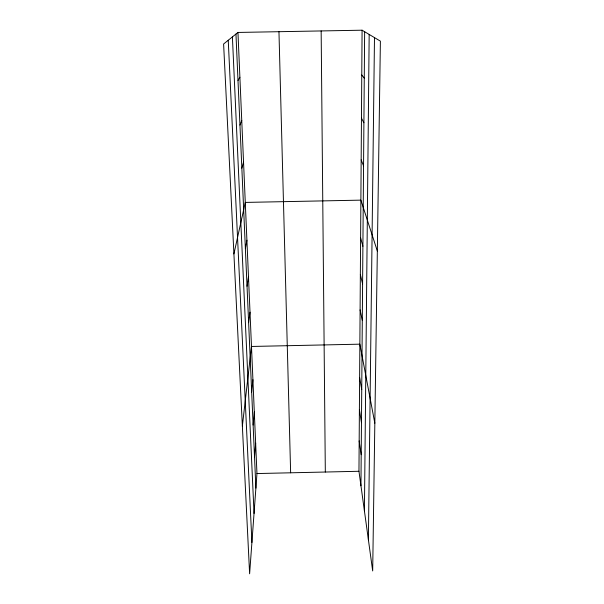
<?xml version="1.0" encoding="UTF-8"?>
<svg xmlns="http://www.w3.org/2000/svg" width="604" height="604" viewBox="0 0 604 604"><rect width="100%" height="100%" fill="white"/><g stroke="black" fill="none" stroke-linecap="round" stroke-linejoin="round"><path stroke-width="0.91" d="M362.083 30.2L380.392 41.14L372.683 570.939L358.957 471.279L362.083 30.2L237.961 32.442L223.608 43.986L249.618 573.8L256.957 473.551L237.961 32.442M360.95 485.744L364.642 31.725M364.423 510.961L369.172 34.436M368.387 539.772L374.488 37.607M254.533 457.047L255.651 443.2M253.121 425.027L254.307 411.936M251.672 391.988L252.917 379.697M242.363 426.084L251.483 346.462L359.856 344.174L374.835 423.193M248.629 322.664L250.011 312.162M247.036 286.273L248.486 276.76M245.383 248.644L246.908 240.196M233.914 253.929L245.284 202.416L360.882 200.143L377.334 251.037M241.849 168.184L243.548 162.151M239.962 125.119L241.751 120.453M237.999 80.438L239.894 77.244M256.957 473.551L358.957 471.279M361.766 74.987L364.265 78.105M361.464 118.188L363.902 122.771M361.162 159.879L363.548 165.828M360.611 237.916L362.898 246.273M360.354 274.48L362.589 283.903M360.105 309.882L362.294 320.294M359.622 377.417L361.728 389.625M359.395 409.648L361.464 422.664M359.169 440.928L361.2 454.691M228.244 40.257L251.913 542.445M232.404 36.912L254.035 513.468M235.96 34.05L255.892 488.1M278.957 31.702L290.637 472.804M321.154 30.94L325.322 472.026"/></g></svg>
